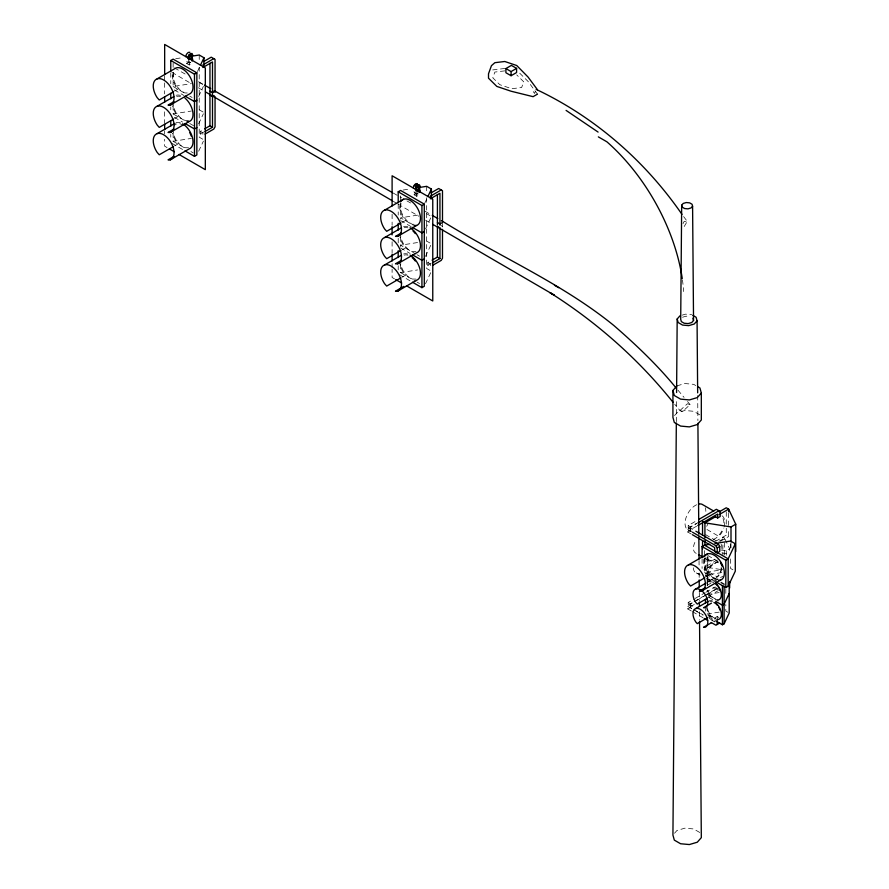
<?xml version="1.0" encoding="UTF-8"?>
<svg xmlns="http://www.w3.org/2000/svg" width="889" height="889" viewBox="0 0 889 889"><rect width="100%" height="100%" fill="white"/><g stroke="black" fill="none" stroke-linecap="round" stroke-linejoin="round"><path stroke-width="0.67" stroke-dasharray="4.45 3.33" d="M676.34 421.642L676.529 399.45M535.345 91.4L534.556 93.445L532.967 91.189M197.447 71.565L199.814 66.542M198.636 96.434L203.381 86.4M198.636 123.827L203.381 113.781M198.636 151.219L203.381 141.173M424.886 202.87L426.676 199.114M425.487 229.006L431.409 216.449L426.676 213.716M425.487 256.399L431.409 243.842L426.676 241.108M425.487 283.78L431.409 271.234L426.676 268.489L426.676 194.547M682.996 223.65L684.13 221.461L687.764 222.117L686.864 222.039L684.097 226.695M704.655 595.53L716.39 588.762L717.656 586.562M674.54 415.563L676.962 412.818L684.874 410.485L693.653 411.296L699.932 414.919M674.54 833.226L676.962 830.482L684.874 828.159L693.653 828.959L699.932 832.582M679.963 410.496L687.419 403.762L690.12 404.628L682.663 411.374L679.963 410.496L674.762 404.317M186.723 63.508L189.268 62.041L191.802 63.508L189.268 64.975L186.723 63.508L186.723 61.552L189.268 60.085M186.723 61.552L189.268 63.019L191.802 61.552M174.666 91.089L178.222 89.044L176.144 86.678A14.713 8.49 60 0 1 172.488 72.509M174.666 118.481L178.222 116.426L176.144 114.07A14.713 8.49 60 0 1 172.599 105.835M174.666 145.874L178.222 143.818L176.144 141.451A14.713 8.49 60 0 1 172.599 133.228M200.325 131.339L202.87 132.805L202.87 135.372L200.325 133.906L200.325 131.339L203.537 129.483M200.325 133.906L203.603 132.017M414.163 194.813L416.708 193.346L419.252 194.813L416.708 196.28L414.163 194.813L414.163 192.857L416.708 191.391M414.163 192.857L416.708 194.324L419.252 192.857M402.106 222.406L405.673 220.35L403.584 217.994A14.713 8.49 60 0 1 399.672 206.337M402.106 249.798L405.673 247.742L403.584 245.375A14.713 8.49 60 0 1 400.039 237.152M402.106 277.179L405.673 275.134L403.584 272.767A14.713 8.49 60 0 1 400.039 264.533M427.776 262.644L430.309 264.111L430.309 266.678L427.776 265.211L427.776 262.644L430.987 260.788M427.776 265.211L431.043 263.322M696.609 526.199L690.764 529.577L688.219 528.11L688.219 525.543L696.431 520.798M688.219 528.11L696.409 523.388M688.219 525.543L690.764 527.01L696.632 523.621M691.275 534.078L687.764 532.044L687.764 529.477L690.309 528.01L696.176 531.4M687.764 532.044L690.309 530.577L690.309 528.01M713.345 539.601L716.512 537.778L720.323 533.467A13.413 7.745 -60 0 0 722.957 528.133M715.589 541.323L726.269 535.156L728.636 536.534L728.636 528.31M718.923 541.357L724.568 538.101L729.658 548.857L729.658 551.458M720.334 541.323L728.636 536.534M720.935 549.969L726.269 550.813L729.658 548.857M714.912 559.125L712.9 560.292L710.178 560.348A9.579 5.534 -60 0 1 707.7 556.814M717.223 559.937L705.933 566.46L707.633 567.438L722.268 569.749M707.633 567.438L717.79 561.57M707.177 576.439L709.555 575.072L707.466 572.705A14.713 8.49 60 0 1 703.81 558.536M707.055 582.462L709.322 581.15M707.066 585.373L722.879 576.239M694.287 604.453L690.764 606.487L688.219 605.02L688.219 602.453L694.065 599.075M695.242 598.397L704.588 592.996M705.766 592.33L715.112 586.929L716.812 587.907M688.219 605.02L692.92 602.309M694.087 601.631L703.477 596.208M688.219 602.453L690.764 603.92L695.442 601.22M696.609 600.542L705.966 595.141M707.133 594.463L717.656 588.396M691.286 610.987L687.764 608.954L687.764 606.387L690.309 604.92L693.82 606.943M708.366 596.319L717.756 590.907M687.764 608.954L690.309 607.487L692.653 608.843M708.544 597.564L710.811 596.252L709.322 594.563A10.501 6.067 60 0 1 707.255 590.396M708.544 617.122L710.811 615.821L709.322 614.132A10.501 6.067 60 0 1 706.711 607.832M718.901 617.511L717.201 616.533L714.667 617.999L714.667 621.911L708.811 618.544M682.23 315.128L685.552 314.15L691.698 314.717M682.53 317.24L686.108 316.184L690.075 316.551M676.962 385.859L684.874 383.537L693.653 384.337L695.743 385.548M175.744 58.707L182.267 57.685M173.133 72.82L173.133 86.511L191.402 83.633M173.133 105.68L173.133 113.903L191.402 111.025M173.133 133.072L173.133 141.284L191.402 138.406M403.184 190.024L409.707 189.001M417.541 215.149L400.583 217.827L413.629 225.35M417.541 242.541L400.583 245.208L415.996 254.11M400.583 264.389L400.583 272.601L417.541 269.934M704.466 558.848L704.466 572.538L722.724 569.66M721.812 572.583L707.177 574.883L705.477 575.861L714.512 581.084M719.157 592.563L707.177 594.452L707.177 590.54M719.157 612.121L707.177 614.01L707.177 607.487M492.717 69.931L505.485 68.386M504.785 70.876L494.873 72.065L492.806 77.788L499.796 84.688L511.742 88.722L521.643 87.522L523.721 81.799L516.731 74.909M696.609 504.752A14.713 8.49 -60 0 0 685.83 518.298A14.713 8.49 -60 0 0 688.942 530.489L691.031 530.444M704.121 557.914L709.778 561.17L711.267 561.137L705.61 557.881M693.42 567.815A10.501 6.067 -60 0 0 696.22 572.905L699.965 574.183M706.388 578.772L709.778 580.728L711.267 580.706L706.744 578.094M187.268 92.989L184.734 92.934L180.511 90.489L176.711 86.177A13.413 7.745 60 0 1 174.077 71.342M188.535 120.404L184.734 120.315L180.511 117.881L176.711 113.57A13.413 7.745 60 0 1 173.133 102.946M188.535 147.785L184.734 147.707L180.511 145.274L176.711 140.962A13.413 7.745 60 0 1 173.133 130.327M414.085 224.284L412.174 224.25L407.951 221.805L404.151 217.494A13.413 7.745 60 0 1 401.117 203.548M415.985 251.709L412.174 251.631L407.951 249.198L404.151 244.886A13.413 7.745 60 0 1 400.583 234.252M415.985 279.102L412.174 279.024L407.951 276.579L404.151 272.267A13.413 7.745 60 0 1 400.583 261.644M717.968 579.006L716.056 578.961L711.845 576.528L708.033 572.216A13.413 7.745 60 0 1 704.999 558.259M188.201 61.463L189.479 61.585M188.201 62.163L189.902 62.33M415.652 192.769L416.919 192.902M417.352 193.646L415.652 193.469L413.952 191.68M721.879 552.891L728.402 553.925M712.956 587.84L716.945 588.474M174.477 67.92L186.657 74.898M198.536 81.677L203.514 84.533M393.327 193.102L401.75 197.914M406.973 200.925L410.585 202.981M425.031 211.249L431.054 214.694M199.225 82.399L202.781 84.455M440.8 225.417L442.489 226.395M173.133 86.511L184.99 93.356M189.735 96.101L192.113 97.468M174.322 89.933L183.812 95.412M400.583 220.561L411.251 226.728M199.225 109.791L203.97 112.525M173.133 113.903L184.99 120.748M189.735 123.482L195.669 126.905M417.185 254.799L419.552 256.165M174.322 117.326L182.623 122.115M400.583 247.953L410.062 253.432M183.679 125.738L180.511 123.904A13.413 7.745 60 0 0 174.077 126.116M202.781 139.229L199.225 137.173L199.225 67.342M173.133 141.284L184.99 148.13M190.924 151.552L193.291 152.93M400.583 272.601L415.996 281.502M417.185 282.191L419.552 283.558M171.955 143.34L183.812 150.185M399.394 274.657L410.062 280.813M167.054 147.563L164.665 146.174L164.665 139.306M394.505 278.868L392.105 277.49L392.105 269.245M706.944 529.477L718.801 536.323L720.89 533.956A14.713 8.49 -60 0 0 723.779 528.11M705.488 534.589L716.778 541.101M687.764 529.477L691.286 531.511M688.942 530.489L691.32 531.855M732.925 569.805L730.558 568.427L730.558 558.848M707.744 555.447L717.912 561.315M704.466 572.538L716.323 579.384M721.068 582.128L724.624 584.173M716.212 580.106L707.177 574.883L707.177 585.318M720.723 582.706L724.113 584.662M713.956 582.906L712.445 582.039A9.579 5.534 60 0 0 707.244 585.507M696.22 572.905L700.743 575.516M716.39 588.762L718.923 590.229M715.456 599.03L712.445 597.297L709.722 594.219A9.579 5.534 60 0 1 707.844 590.407M708.3 595.097L718.468 600.975M708.866 597.386L714.512 600.642M728.069 612.377L725.813 611.076L725.813 604.553M715.456 618.6L712.445 616.855L709.722 613.777A9.579 5.534 60 0 1 707.244 607.387M708.3 614.666L716.212 619.233M707.844 615.044L714.867 619.1M708.866 616.944L714.512 620.211M693.831 609.521L703.221 614.944M709.089 618.333L714.956 621.711M687.764 606.387L694.787 610.443M695.954 611.11L702.966 615.166M692.464 611.665L703.021 617.766M171.921 72.353L190.046 82.888M198.425 87.778L203.225 90.567M393.282 201.336L397.294 203.659M398.072 204.126L418.852 216.227M425.587 220.161L431.565 223.65M519.709 73.187L528.022 81.399L537.478 94.134M677.996 390.204L684.063 397.416M687.53 401.539L690.12 404.628M683.641 216.583L687.764 222.117M697.687 395.627L697.887 420.575M699.043 560.526L699.087 566.06M699.143 572.994L699.187 578.539M699.31 592.385L699.376 600.708M699.465 611.788L699.532 620.1M731.002 543.379L731.002 548.857M730.558 543.779L730.558 549.258M728.636 513.253L728.636 526.944M726.269 511.886L726.269 526.944M726.269 528.31L726.269 535.156M726.269 550.813L726.269 556.025M725.813 588.907L725.813 594.119M724.568 555.047L724.568 538.101L722.879 537.112L722.879 539.723M722.879 544.946L722.879 555.381M717.201 616.533L717.201 620.444M707.633 557.003L707.633 585.695M705.933 557.336L705.933 576.894M705.477 608.465L705.477 611.076M704.466 550.624L704.466 557.47M702.088 558.848L702.088 568.427M690.764 527.01L690.764 529.577M690.764 603.92L690.764 606.487M690.309 604.92L690.309 607.487M442.489 222.483L442.489 227.973M426.676 186.323L426.676 193.18M416.708 194.324L416.708 196.28M400.583 195.913L400.583 201.392M400.583 202.759L400.583 219.194M400.583 236.996L400.583 246.586M398.205 204.126L398.205 215.082M398.205 238.363L398.205 243.842M398.205 265.755L398.205 269.856M392.105 214.26L392.105 225.25M392.105 241.752L392.105 252.743M392.105 263.744L392.105 267.867M199.225 55.018L199.225 61.863M189.268 63.019L189.268 64.975M173.133 63.23L173.133 67.342M170.766 72.82L170.766 83.766M170.766 107.047L170.766 109.791M170.766 134.439L170.766 137.173M164.665 76.065L164.665 81.566M164.665 82.944L164.665 93.934M164.665 111.814L164.665 122.804M164.665 131.05L164.665 133.806M682.452 279.946A145.307 83.899 60 0 1 683.641 291.548M709.722 601.542A9.579 5.534 60 0 1 712.445 601.597M707.255 582.951A10.501 6.067 60 0 1 712.3 581.217M709.322 600.72A10.501 6.067 60 0 1 712.3 600.786M721.179 567.438A9.579 5.534 -60 0 1 718.634 575.027L715.912 578.106L712.9 579.85L710.178 579.906A9.579 5.534 -60 0 1 707.8 573.427A9.579 5.534 -60 0 1 712.9 564.593L715.912 562.848A9.579 5.534 -60 0 1 718.634 562.793M722.957 518.62A13.413 7.745 -60 0 1 723.89 522.832M706.722 526.31A13.413 7.745 -60 0 1 707.855 524.166M722.024 515.742A14.713 8.49 -60 0 1 724.135 526.933M705.244 507.708A14.713 8.49 -60 0 1 705.833 511.353M721.101 544.201A10.501 6.067 -60 0 1 721.101 551.647M709.778 561.17A10.501 6.067 -60 0 1 707.055 557.303M696.22 553.347A10.501 6.067 -60 0 1 696.22 539.934M721.79 568.038A10.501 6.067 -60 0 1 719.034 575.383L717.545 577.072L703.999 569.249L705.488 567.56A10.501 6.067 -60 0 0 707.944 556.892M709.778 580.728A10.501 6.067 -60 0 1 708.266 570.06A10.501 6.067 -60 0 1 718.123 561.781M404.151 227.751A13.413 7.745 60 0 1 407.951 227.84M404.151 255.143A13.413 7.745 60 0 1 407.951 255.221M403.584 253.987A14.713 8.49 60 0 1 407.751 254.076M403.584 226.606A14.713 8.49 60 0 1 407.751 226.695M176.711 96.445A13.413 7.745 60 0 1 180.511 96.523M176.144 122.671A14.713 8.49 60 0 1 180.311 122.76M176.144 95.29A14.713 8.49 60 0 1 182.623 96.412"/><path stroke-width="1.33" d="M676.329 423.031L672.929 835.049L674.318 840.116L680.596 843.75L689.375 844.55L697.287 842.216L701.321 837.649L699.543 621.489M676.585 392.516L677.185 318.984L680.007 315.784M681.674 205.192L680.707 319.307L681.341 321.596L684.174 323.24L688.142 323.596L691.72 322.551L693.542 320.484L692.587 206.192L692.053 204.248L689.631 202.859L686.264 202.548L683.219 203.437L681.674 205.192L682.207 207.148L684.619 208.537L687.986 208.848L691.031 207.948L692.587 206.192M185.801 56.618L186.501 54.24L188.201 52.451L189.902 52.273M189.902 56.207L190.613 53.84M191.591 57.185L191.591 54.24L190.324 54.373L188.524 57.485L189.046 58.652L190.324 58.53M192.024 57.429L192.724 55.062L192.024 53.496L190.324 53.673L188.624 55.462L187.912 57.841L188.624 59.396M413.241 187.923L413.952 185.557L415.652 183.756L417.352 183.59M416.919 187.268L417.452 185.501M417.352 187.523L418.052 185.145M419.041 188.49L419.041 185.557L417.763 185.679L415.963 188.801L416.497 189.968L417.763 189.835M419.464 188.746L420.175 186.368L419.464 184.812L417.763 184.979L416.063 186.779L415.363 189.146L416.063 190.702L417.763 190.535M192.024 61.108L192.724 59.552L192.024 57.174L190.324 55.385L188.624 55.207M419.041 191.68L419.564 190.513L417.763 187.39M419.464 192.424L420.175 190.857L419.464 188.49L417.763 186.69L416.063 186.523M200.414 65.286L203.97 57.752L199.225 55.018L191.402 56.251M427.853 196.602L431.409 189.068L426.676 186.323L418.841 187.557M714.9 543.512L730.558 541.045L735.292 543.779L728.18 558.848L728.18 586.229L725.813 587.607L715.645 581.728M728.18 586.229L735.292 571.171L735.292 543.779M729.202 593.474L724.113 604.231L722.424 605.209L715.645 601.297M715.645 620.855L722.424 624.767L724.113 623.789L729.202 613.032L729.202 583.04M692.798 315.351L696.098 317.251L697.065 320.807L694.242 324.007L688.697 325.63L682.563 325.074L678.163 322.529L677.185 318.984M697.843 386.759L699.932 387.96L701.321 393.027L701.321 419.986L697.287 424.553L689.375 426.887L680.596 426.075L674.318 422.453L672.929 417.386L672.929 390.438L676.962 385.859M701.321 393.027L697.287 397.605L689.375 399.928L680.596 399.128L674.318 395.505L672.929 390.438M414.374 185.801L416.919 184.334M170.766 71.442L170.766 60.496L173.133 59.119L196.858 72.82L196.858 154.975L194.48 156.353L184.99 150.874M157.164 78.854L176.144 67.897A14.713 8.49 60 0 1 190.757 78.243A14.713 8.49 60 0 1 189.113 94.167L170.132 105.124L168.043 105.08L173.977 101.657M203.603 61.585L211.238 57.174L215.049 59.374L215.049 92.334M202.87 64.941L213.771 58.641M202.87 67.508L212.504 61.941L212.504 127.238L205.015 131.561M170.766 60.496L194.48 74.187L196.858 72.82M173.477 91.778L159.253 99.99L157.164 97.634A14.713 8.49 60 0 1 156.02 79.421A14.713 8.49 60 0 1 171.277 88.222A14.713 8.49 60 0 1 170.132 105.124M157.164 106.247L173.766 96.657M196.858 100.201L194.48 101.568L184.99 96.101M215.049 91.167L212.504 92.634L209.96 91.167M173.477 119.17L159.253 127.383L157.164 125.016A14.713 8.49 60 0 1 156.02 106.802A14.713 8.49 60 0 1 171.277 115.603A14.713 8.49 60 0 1 170.132 132.505L168.043 132.461L173.977 129.038M214.193 95.568L212.504 96.545L209.96 95.079M157.164 133.628L174.955 123.36M170.132 132.505L189.113 121.549A14.713 8.49 60 0 0 192.757 111.603A14.713 8.49 60 0 0 184.934 98.046M196.858 127.594L194.48 128.961L184.99 123.482M173.477 146.552L159.253 154.775L157.164 152.408A14.713 8.49 60 0 1 156.02 134.195A14.713 8.49 60 0 1 171.277 142.996A14.713 8.49 60 0 1 170.132 159.898L168.043 159.853L173.977 156.431M204.614 128.861L209.96 125.771L212.504 127.238M205.048 134.106L213.771 129.072L215.049 126.871L215.049 96.657M170.132 159.898L189.113 148.941A14.713 8.49 60 0 0 192.435 137.506A14.713 8.49 60 0 0 182.623 123.804M505.897 68.564L511.397 65.386L516.587 68.386L516.587 72.542L511.086 75.721L505.897 72.731L505.897 68.564L511.086 71.565L516.587 68.386M537.478 94.134L533.089 96.668L511.031 91.211L496.818 86.411L488.506 78.199L488.506 73.798L491.439 65.686L494.873 62.686L504.785 61.497L516.731 65.519L528.022 76.999L537.478 89.733M398.205 202.759L398.205 191.802L400.583 190.435L424.297 204.126L424.297 286.291L421.931 287.658L412.44 282.191M384.604 210.171L403.584 199.214M431.043 192.902L438.677 188.49L442.489 190.691L442.489 222.272M430.309 196.258L441.222 189.957M430.309 198.825L439.944 193.257L439.944 225.095M398.205 191.802L421.931 205.503L424.297 204.126M400.928 223.095L386.693 231.307L384.604 228.951A14.713 8.49 60 0 1 383.47 210.726A14.713 8.49 60 0 1 398.717 219.539A14.713 8.49 60 0 1 397.572 236.43L395.494 236.385L401.417 232.962M384.604 237.552L401.206 227.973M397.572 236.43L416.552 225.484A14.713 8.49 60 0 0 416.552 206.704A14.713 8.49 60 0 0 400.695 201.725M424.297 231.518L421.931 232.885L412.44 227.406M441.644 222.972L439.944 223.95L437.41 222.483M400.928 250.476L386.693 258.699L384.604 256.332A14.713 8.49 60 0 1 383.47 238.119A14.713 8.49 60 0 1 398.717 246.92A14.713 8.49 60 0 1 397.572 263.822L395.494 263.777L401.417 260.355M384.604 264.944L401.206 255.354M397.572 263.822L416.552 252.865A14.713 8.49 60 0 0 419.886 241.43A14.713 8.49 60 0 0 410.062 227.728M424.297 258.91L421.931 260.277L412.44 254.799M400.928 277.868L386.693 286.08L384.604 283.724A14.713 8.49 60 0 1 383.47 265.511A14.713 8.49 60 0 1 398.717 274.312A14.713 8.49 60 0 1 397.572 291.214L395.494 291.17L403.795 286.369M432.054 260.177L437.41 257.088L439.944 258.555L439.944 228.106M432.454 262.877L439.944 258.555M432.499 265.422L441.222 260.388L442.489 258.188L442.489 229.351M397.572 291.214L416.552 280.257A14.713 8.49 60 0 0 419.886 268.822A14.713 8.49 60 0 0 410.062 255.11M698.787 519.443L716.39 509.286L720.201 511.486L720.201 516.498L717.656 517.965L715.112 516.498M697.798 522.943L718.923 510.753M719.145 511.886L726.269 507.775L728.636 509.141L735.748 524.21L735.748 551.591M697.776 525.532L717.656 514.053L717.656 517.965M715.589 516.676L704.921 522.832L702.543 521.465M719.145 514.62L728.636 509.141L728.636 511.886M704.921 537.901L704.921 522.832L731.002 526.944L735.748 524.21M702.088 557.47L702.088 546.524L704.466 545.146L709.678 544.324M692.464 532.189L715.934 545.746L718.479 544.279L719.746 546.479L719.746 551.491L717.201 552.958L714.667 551.491L714.667 547.58L692.442 534.745M717.201 552.958L717.201 547.946L719.746 546.479M688.486 564.882L707.466 553.925M702.088 546.524L725.813 560.214L728.18 558.848L704.466 545.146M704.81 577.806L690.575 586.029L688.486 583.662A14.713 8.49 60 0 1 687.353 565.448A14.713 8.49 60 0 1 702.599 574.25A14.713 8.49 60 0 1 701.454 591.152L699.376 591.107L705.299 587.685M695.765 588.985L705.933 583.117M701.454 591.152L720.434 580.195A14.713 8.49 60 0 0 720.434 561.415A14.713 8.49 60 0 0 704.577 556.436M707.422 598.208L697.254 604.087L695.765 602.398A10.501 6.067 60 0 1 694.954 589.385A10.501 6.067 60 0 1 705.844 595.674A10.501 6.067 60 0 1 705.033 607.743L703.543 607.709L711.444 603.142M695.765 608.543L708.189 601.375M707.422 617.777L697.254 623.645L695.765 621.956A10.501 6.067 60 0 1 694.954 608.943A10.501 6.067 60 0 1 705.844 615.232A10.501 6.067 60 0 1 705.033 627.301L703.543 627.267L711.444 622.711M719.746 623.011L715.934 625.211L711.233 622.511M187.023 121.504L189.113 121.549M414.463 225.439L416.552 225.484M718.345 580.15L720.434 580.195M717.09 599.886L718.579 599.919A10.501 6.067 60 0 0 721.19 592.807A10.501 6.067 60 0 0 715.601 583.128M717.09 619.444L718.579 619.477A10.501 6.067 60 0 0 721.19 612.377A10.501 6.067 60 0 0 715.601 602.686M536.134 89.356C594.874 117.092 645.147 160.998 681.996 214.371M204.548 85.111L210.737 88.667M214.16 90.611L392.527 192.657M432.254 215.382L437.821 218.55M441.433 220.605C498.473 256.199 561.504 282.924 613.921 325.563C636.168 344.888 657.627 365.279 676.262 388.149M598.341 136.862L606.909 141.818A145.307 83.899 60 0 1 682.263 278.624M554.458 285.258L558.67 287.692M437.41 226.395L439.944 227.862M169.443 148.941L174.233 151.697M179.011 154.464L205.326 169.655L205.326 67.92L164.665 44.45L164.665 74.698M395.694 279.557L401.672 283.013M406.462 285.78L432.765 300.971L432.765 199.236L392.105 175.766L392.105 206.004M713.778 511.075L701.91 504.23A14.713 8.49 -60 0 0 698.854 504.041M696.176 531.4L718.479 544.279M698.476 554.647L702.999 557.259M713.956 602.475L715.456 603.342A9.579 5.534 60 0 1 717.345 605.287M704.199 618.444L707.722 620.478M205.426 91.867L392.505 200.87M432.765 224.35L554.225 295.104L550.024 292.681C596.663 322.185 638.535 359.134 673.029 402.261M566.082 110.403L598.086 132.072M415.652 187.912L417.352 189.713L418.052 192.08M415.652 188.612L416.919 189.957M190.324 56.085L192.124 59.196M188.201 56.607L189.902 58.396M188.201 57.307L189.479 58.652M715.934 545.746L717.201 547.946M692.92 318.195L693.542 320.484M697.065 320.807L697.665 392.86M697.909 423.342L698.821 534.189M698.843 536.967L699.032 559.137M699.199 579.917L699.254 586.851M699.387 602.086L699.421 606.242M731.002 526.944L731.002 542.012M729.658 581.462L729.658 587.985M725.813 560.214L725.813 587.607M724.113 585.973L724.113 623.789M722.424 585.64L722.424 624.767M717.201 620.722L717.201 624.478M705.477 599.342L705.477 603.253M704.921 540.634L704.921 544.746M702.543 522.832L702.543 535.156M702.543 540.634L702.543 548.857M511.086 71.565L511.086 75.721M437.41 194.558L437.41 225.006M437.41 226.639L437.41 257.088M431.409 189.068L431.409 198.647M421.931 205.503L421.931 287.658M398.205 223.306L398.205 230.151M398.205 250.687L398.205 257.532M392.105 226.628L392.105 234.874M392.105 254.121L392.105 260.999M209.96 63.252L209.96 125.771M203.97 57.752L203.97 67.342M194.48 74.187L194.48 156.353M170.766 93.356L170.766 98.835M170.766 120.748L170.766 126.227M164.665 96.69L164.665 102.191M164.665 124.182L164.665 129.683M715.456 583.773A9.579 5.534 60 0 1 717.345 585.729M718.734 587.762A9.579 5.534 60 0 1 720.057 590.663M718.734 607.32A9.579 5.534 60 0 1 720.057 610.232M720.501 562.915A13.413 7.745 60 0 1 722.101 566.16M412.985 230.996A13.413 7.745 60 0 1 415.307 233.629M412.174 257.666A13.413 7.745 60 0 1 415.307 261.01M189.768 132.717A13.413 7.745 60 0 1 191.168 135.995"/></g></svg>
